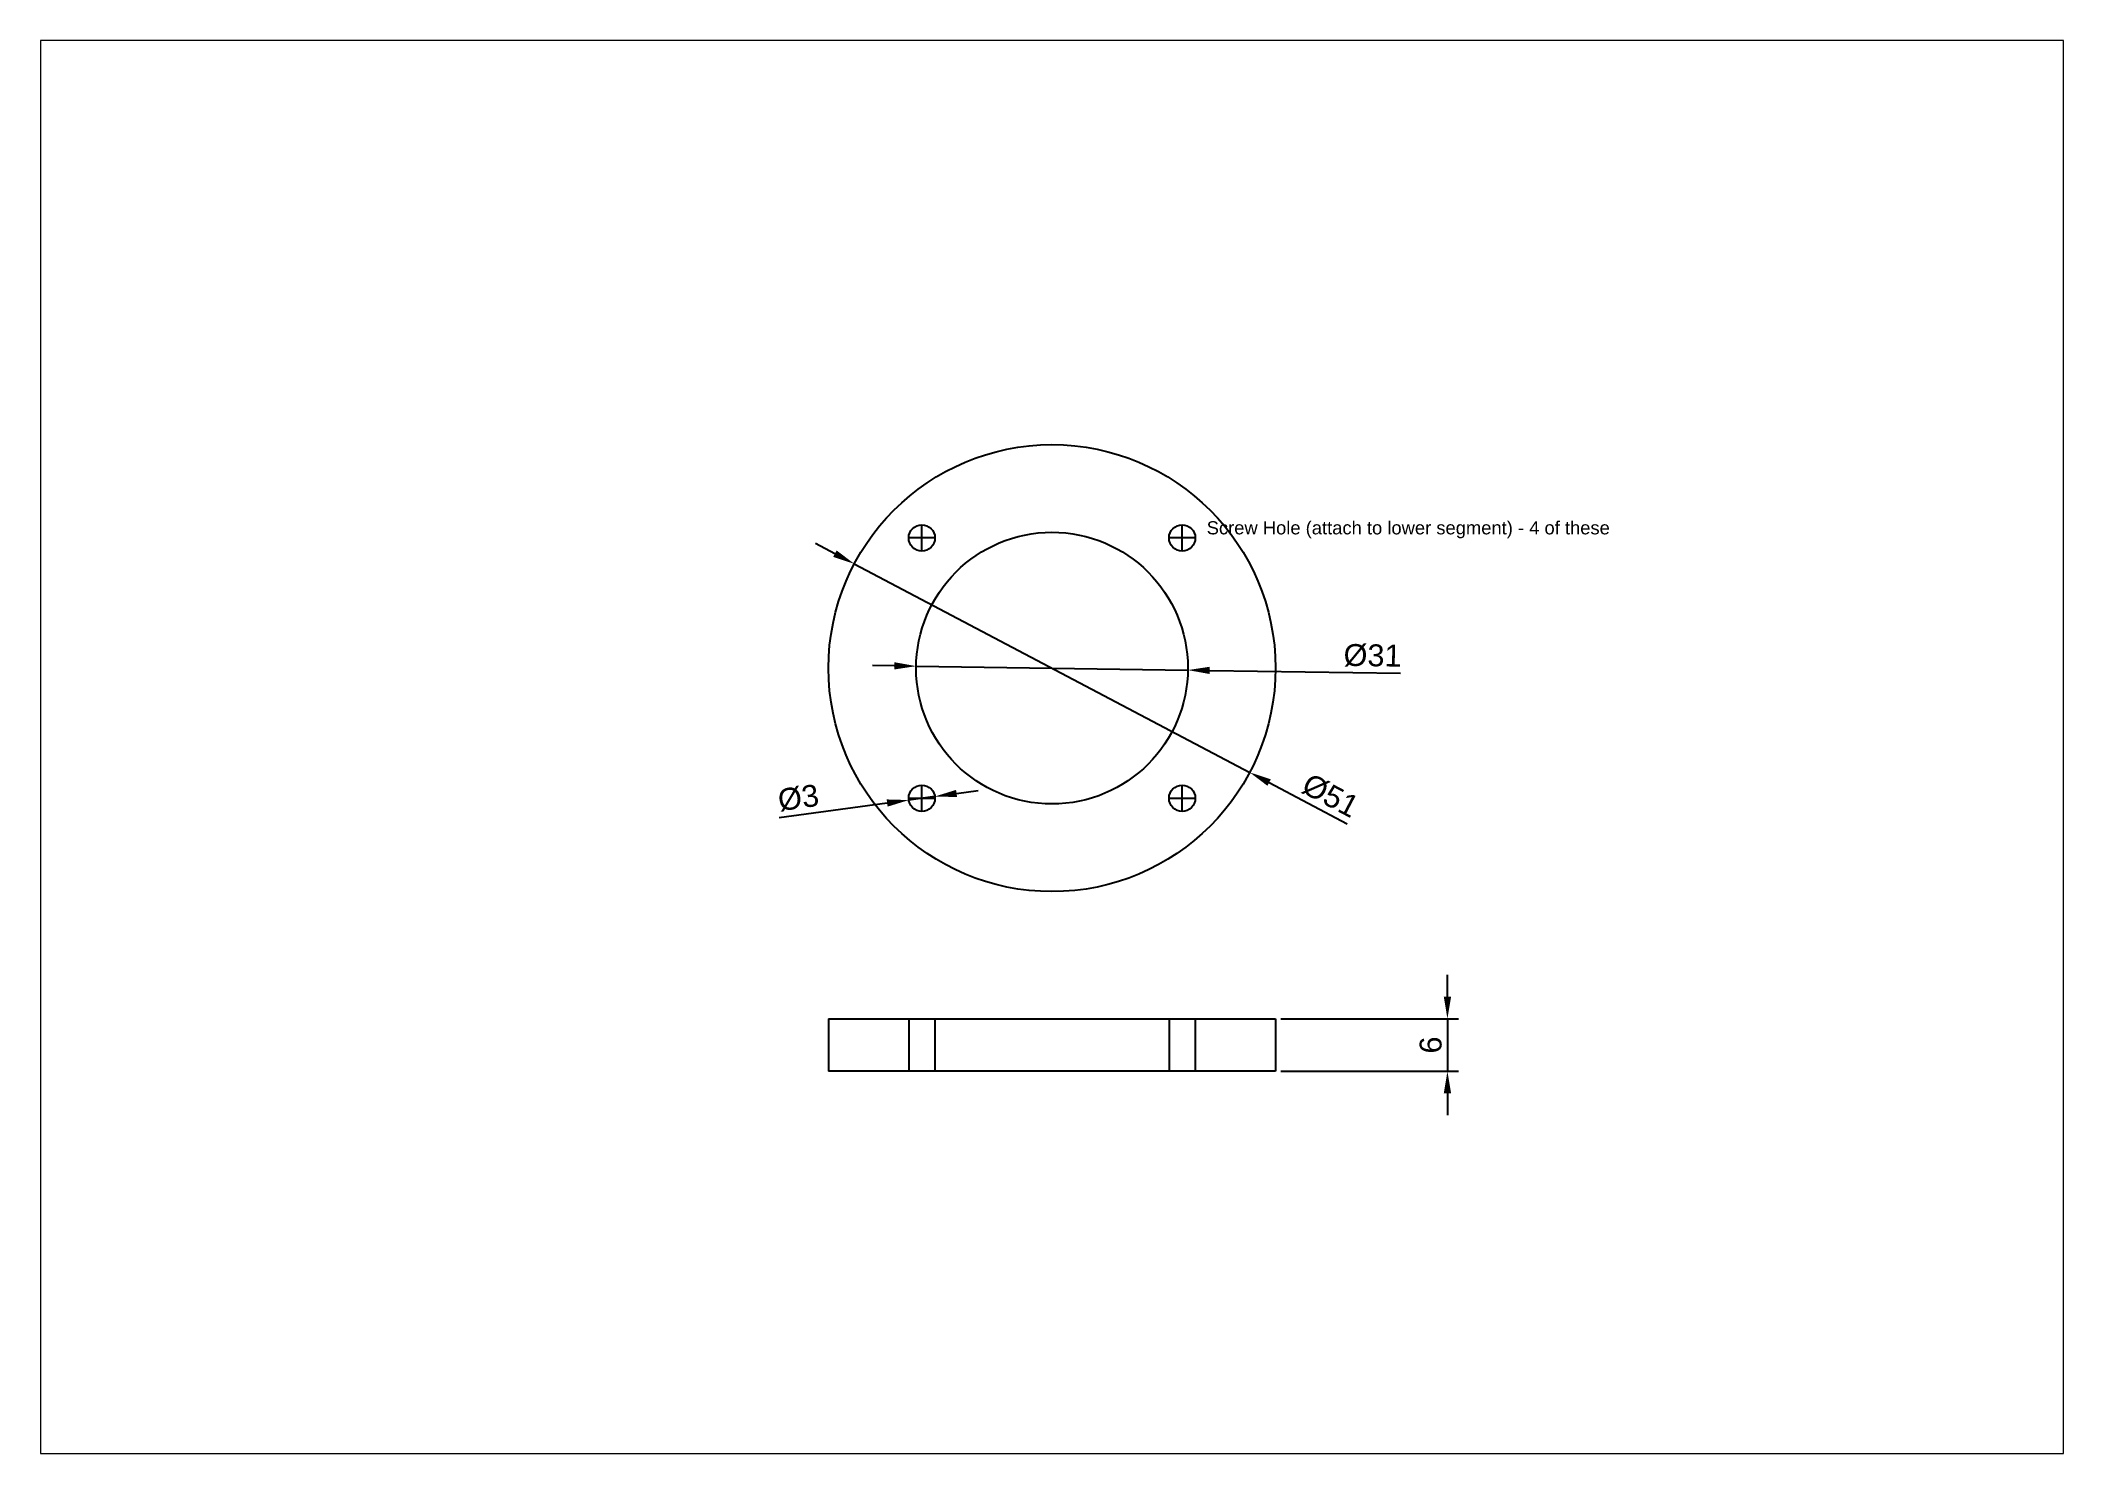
# Paper-space layout 'Sheet1' of a CAD drawing. Header units: millimetres. Extents: x 59 to 290, y 41 to 202.
# The model-space entities are those that its viewports show. They can reach past a viewport. Long polylines and large blocks are cut down to what shows.
import ezdxf

# ---------------------------------------------------------------- set-up
doc = ezdxf.new("R2010")
doc.units = ezdxf.units.MM
doc.linetypes.add('DASH2', pattern=[19.05, 12.7, -6.35])
for name, color, linetype in [('Dim', 5, 'Continuous'), ('Hidden', 2, 'DASH2'), ('Mark', 6, 'Continuous')]:
    doc.layers.add(name, color=color, linetype=linetype)
doc.styles.get("Standard").update_dxf_attribs({"font": 'arial.ttf'})
doc.dimstyles.new('ISO-25', dxfattribs={"dimtxt": 2.5, "dimasz": 2.5, "dimexe": 1.25, "dimexo": 0.625, "dimtad": 1, "dimtxsty": 'Standard', "dimcen": 2.5, "dimadec": 0, "dimazin": 0, "dimtfac": 1, "dimtmove": 0, "dimatfit": 3, "dimfxl": 1, "dimarcsym": 0})

# ---------------------------------------------------------------- blocks, each defined once
blk = doc.blocks.new('*D23')
at = {"layer": 'Defpoints', "color": 0}
for p in [(199.67, 90.72), (199.67, 84.72), (219.29, 84.72)]:
    blk.add_point(p, dxfattribs=at)
at = {"layer": 'Dim', "color": 0, "lineweight": -2}
for p, q in [((219.29, 93.22), (219.29, 95.72)), ((200.3, 90.72), (220.54, 90.72)), ((219.29, 90.72), (219.29, 84.72)), ((200.3, 84.72), (220.54, 84.72)), ((219.29, 82.22), (219.29, 79.72))]:
    blk.add_line(p, q, dxfattribs=at)
at = {"layer": 'Dim', "color": 0}
for points in [[(218.88, 93.22), (219.71, 93.22), (219.29, 90.72)], [(219.71, 82.22), (218.88, 82.22), (219.29, 84.72)]]:
    blk.add_solid(points, dxfattribs=at)
at = {"layer": 'Dim', "color": 0, "insert": (217.39, 87.72), "char_height": 2.5, "attachment_point": 5, "rotation": 90}
blk.add_mtext('6', dxfattribs=at)
blk = doc.blocks.new('*D24')
at = {"layer": 'Defpoints', "color": 0}
for p in [(157.84, 115.67), (160.81, 116.08)]:
    blk.add_point(p, dxfattribs=at)
at = {"layer": 'Dim', "color": 0, "lineweight": -2}
for p, q in [((160.81, 116.08), (157.84, 115.67)), ((163.29, 116.42), (165.76, 116.76)), ((155.36, 115.33), (143.06, 113.64))]:
    blk.add_line(p, q, dxfattribs=at)
at = {"layer": 'Dim', "color": 0}
for points in [[(155.42, 114.92), (155.31, 115.74), (157.84, 115.67)], [(163.23, 116.83), (163.34, 116.01), (160.81, 116.08)]]:
    blk.add_solid(points, dxfattribs=at)
at = {"layer": 'Dim', "color": 0, "insert": (145.24, 115.91), "char_height": 2.5, "attachment_point": 5, "rotation": 7.8145}
blk.add_mtext('%%c3', dxfattribs=at)
blk = doc.blocks.new('*D25')
at = {"layer": 'Defpoints', "color": 0}
for p in [(151.62, 142.62), (196.73, 118.83)]:
    blk.add_point(p, dxfattribs=at)
at = {"layer": 'Dim', "color": 0, "lineweight": -2}
for p, q in [((149.41, 143.78), (147.19, 144.95)), ((151.62, 142.62), (196.73, 118.83)), ((198.94, 117.67), (207.87, 112.96))]:
    blk.add_line(p, q, dxfattribs=at)
at = {"layer": 'Dim', "color": 0}
for points in [[(149.21, 143.41), (149.6, 144.15), (151.62, 142.62)], [(199.14, 118.04), (198.75, 117.3), (196.73, 118.83)]]:
    blk.add_solid(points, dxfattribs=at)
at = {"layer": 'Dim', "color": 0, "insert": (205.95, 116.17), "char_height": 2.5, "attachment_point": 5, "rotation": 332.203}
blk.add_mtext('%%c51', dxfattribs=at)
blk = doc.blocks.new('*D26')
at = {"layer": 'Defpoints', "color": 0}
for p in [(158.68, 130.95), (189.67, 130.5)]:
    blk.add_point(p, dxfattribs=at)
at = {"layer": 'Dim', "color": 0, "lineweight": -2}
for p, q in [((156.18, 130.99), (153.68, 131.02)), ((158.68, 130.95), (189.67, 130.5)), ((192.17, 130.46), (213.92, 130.15))]:
    blk.add_line(p, q, dxfattribs=at)
at = {"layer": 'Dim', "color": 0}
for points in [[(156.17, 130.57), (156.18, 131.4), (158.68, 130.95)], [(192.18, 130.88), (192.17, 130.05), (189.67, 130.5)]]:
    blk.add_solid(points, dxfattribs=at)
at = {"layer": 'Dim', "color": 0, "insert": (210.75, 132.14), "char_height": 2.5, "attachment_point": 5, "rotation": 359.1689}
blk.add_mtext('%%c31', dxfattribs=at)

msp = doc.modelspace()

# ---------------------------------------------------------------- linework, layer by layer
for p, q in [((84.5, 190), (135.5, 190)), ((84.5, 190), (84.5, 184)), ((135.5, 190), (135.5, 184)), ((135.5, 184), (84.5, 184))]:
    msp.add_line(p, q)
for centre, radius in [((110, 230), 25.5), ((95.15, 244.85), 1.5), ((110, 230), 15.5), ((124.85, 244.85), 1.5), ((95.15, 215.15), 1.5), ((124.85, 215.15), 1.5)]:
    msp.add_circle(centre, radius)
at = {"layer": 'Hidden'}
for p, q in [((93.65, 190), (93.65, 184)), ((96.65, 190), (96.65, 184)), ((123.35, 190), (123.35, 184)), ((126.35, 190), (126.35, 184))]:
    msp.add_line(p, q, dxfattribs=at)
at = {"layer": 'Mark'}
for p, q in [((96.65, 244.85), (93.65, 244.85)), ((95.15, 243.35), (95.15, 246.35)), ((126.35, 244.85), (123.35, 244.85)), ((124.85, 243.35), (124.85, 246.35)), ((93.65, 215.15), (96.65, 215.15)), ((95.15, 213.65), (95.15, 216.65)), ((123.35, 215.15), (126.35, 215.15)), ((124.85, 213.65), (124.85, 216.65))]:
    msp.add_line(p, q, dxfattribs=at)

# ---------------------------------------------------------------- texts
msp.add_text('Screw Hole (attach to lower segment) - 4 of these', height=1.5).set_placement((127.65, 245.26))

psp = doc.layouts.new('Sheet1')

# ---------------------------------------------------------------- dimensions: what is measured, and where the dimension line sits
at = {"layer": 'Dim'}
for p1, p2, picture, middle in [((151.617, 142.616), (196.731, 118.832), '*D25', (205.041, 114.452)), ((158.676, 130.949), (189.672, 130.499), '*D26', (210.723, 130.194)), ((160.811, 116.079), (157.839, 115.671), '*D24', (145.505, 113.978))]:
    dim = psp.add_diameter_dim_2p(p1=p1, p2=p2, dimstyle='ISO-25', override={"dimlfac": -1}, dxfattribs=at)
    dim.commit()
    dim.dimension.update_dxf_attribs({"geometry": picture, "text_midpoint": middle, "dimtype": 163})
dim = psp.add_linear_dim(base=(219.295, 84.724), p1=(199.674, 90.724), p2=(199.674, 84.724), angle=90, dimstyle='ISO-25', override={"dimlfac": -1}, dxfattribs=at)
dim.commit()
dim.dimension.update_dxf_attribs({"geometry": '*D23', "text_midpoint": (217.394, 87.724)})

# ---------------------------------------------------------------- viewports
at = {"layer": '0'}
psp.add_viewport(center=(174.174, 121.724), size=(230.832, 161.232), view_center_point=(110, 221), view_height=161.232, dxfattribs=at)

doc.saveas('drawing.dxf')
